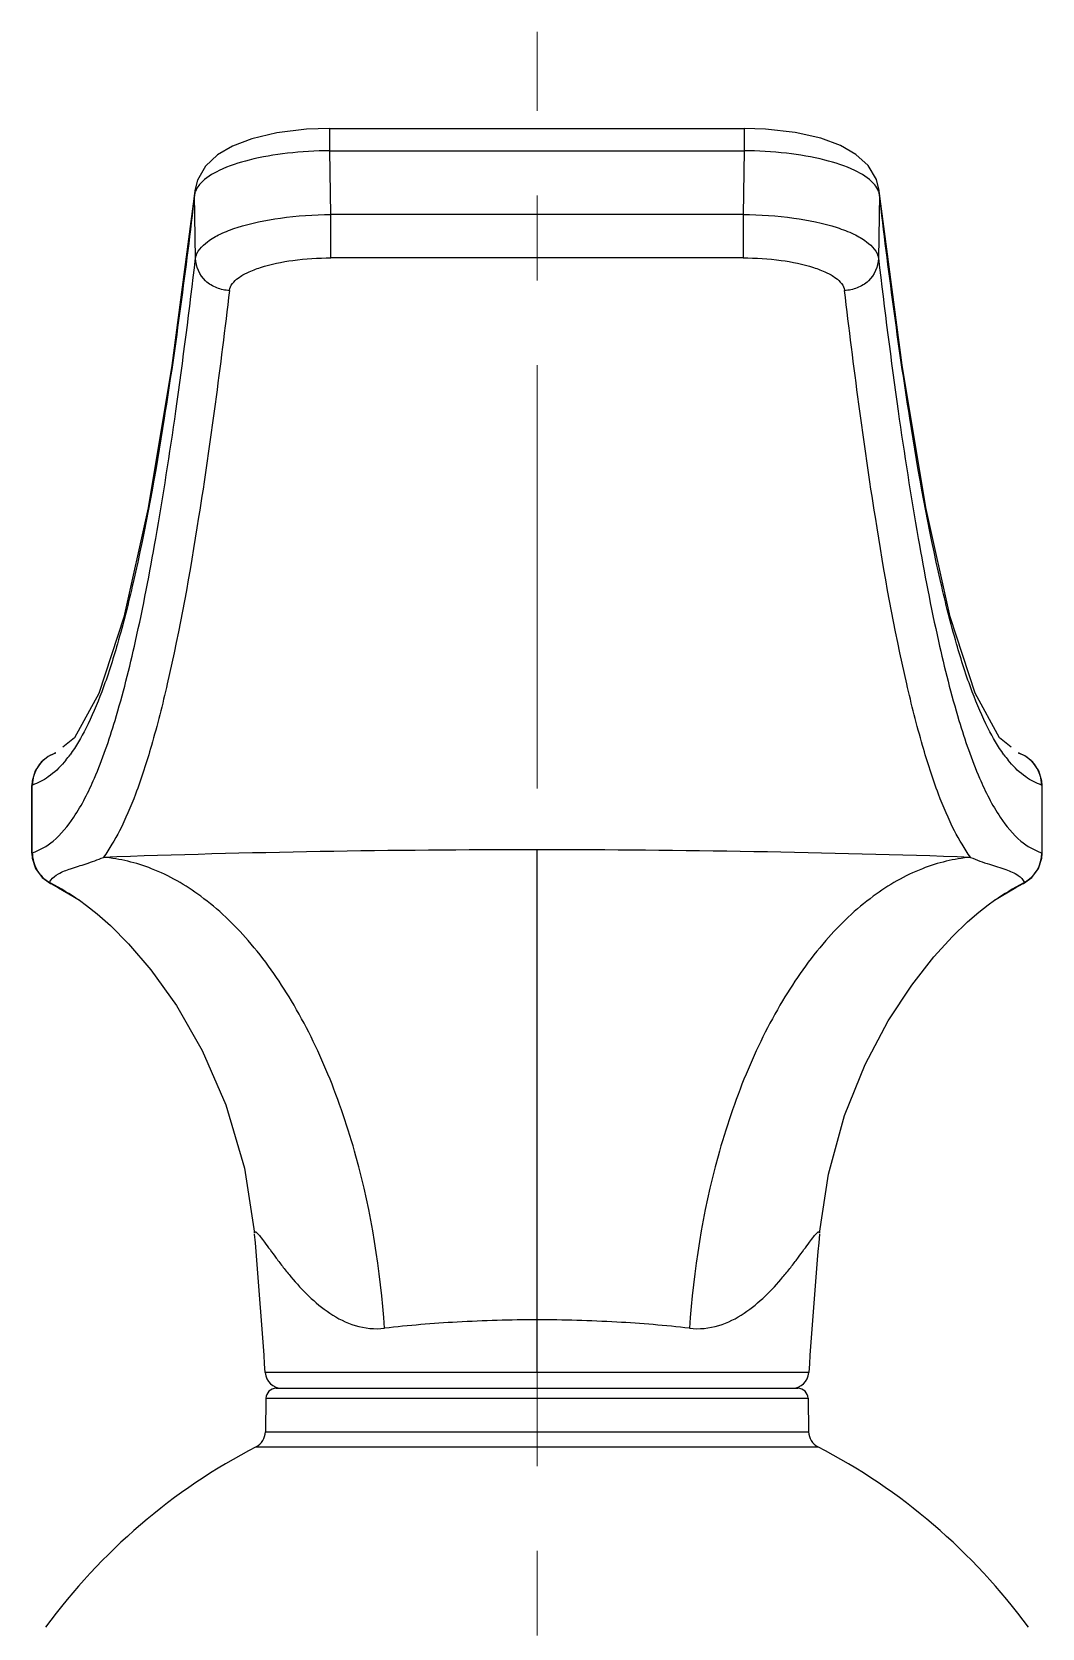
# Model space of a CAD drawing. Extents: x 0 to 790, y 0 to 579.
# Drawn here: x 486.84 to 516.68, y 386.17 to 433.28 of the extents above; entities that cross this region are included whole.
import ezdxf

# ---------------------------------------------------------------- set-up
doc = ezdxf.new("R2010")
doc.units = 0
doc.header["$LTSCALE"] = 10
doc.header["$MEASUREMENT"] = 0
doc.linetypes.add('CENTER', pattern=[2, 1.25, -0.25, 0.25, -0.25])
doc.layers.add('BODY', color=7, linetype='CONTINUOUS')
doc.layers.add('DEF_LAYER_ASSEM_MEMBER', color=7, linetype='CONTINUOUS')

msp = doc.modelspace()

# ---------------------------------------------------------------- linework, layer by layer
at = {"layer": 'BODY', "color": 1, "linetype": 'CENTER', "lineweight": 5}
msp.add_line((501.7599003856094, 250.9502767310283), (501.7599003856094, 433.2837497478283), dxfattribs=at)
at = {"layer": 'DEF_LAYER_ASSEM_MEMBER', "color": 7, "linetype": 'Continuous'}
for p, q in [((495.6464251389093, 430.4354583218283), (507.8733756323093, 430.4354583218283)), ((491.6554833800092, 428.5987873684283), (491.6535649280092, 428.5819109900283)), ((511.8663452959092, 428.5818162496283), (511.8644447136094, 428.5987127200283)), ((512.5406776693094, 423.4427834754283), (511.8653350036093, 428.5823038647283)), ((487.5477393332094, 411.9961774623283), (487.5411540016094, 411.9939803846283)), ((515.9789662512094, 411.9938726067282), (515.9720571917092, 411.9961788639283)), ((486.8432709866092, 411.0406039182283), (486.8432655631093, 411.0404511567282)), ((486.8432655631093, 409.0402320099283), (486.8432655631093, 411.0404511520283)), ((486.8519290142094, 411.1693002117283), (486.8435716719093, 411.0405637940283)), ((516.6763827767093, 411.0404589364283), (516.6677167478092, 411.1715669792283)), ((516.6765352081093, 409.0402449111283), (516.6765352081093, 411.0404381566283)), ((516.6765264809092, 409.0404382159283), (516.6765352081093, 409.0402449490283)), ((487.3964891554092, 408.1429461035283), (487.3978048961094, 408.1422731011283)), ((487.3978048961094, 408.1422731011283), (487.6273848360092, 408.0215609394283)), ((515.9002150426093, 408.0258172504283), (516.1222204515093, 408.1423887955283)), ((516.1222204515093, 408.1423887955283), (516.1245457858092, 408.1435892953282)), ((488.2447385207092, 407.6506620910283), (488.2440262455093, 407.6511290879283)), ((515.2754814799093, 407.6509369451283), (515.2750588225094, 407.6506598248283)), ((493.4173760204094, 397.8190901512283), (493.4173249162091, 397.8196684983283)), ((510.1025117627094, 397.8200794717283), (510.1024361024092, 397.8192170770283)), ((494.0559303523091, 393.2440545574283), (509.4638704189092, 393.2440545574283)), ((493.7547552560093, 392.9492902794283), (493.7374066483094, 391.9553892100283)), ((509.7650455152093, 392.9492902794283), (509.7823941229094, 391.9553892100283))]:
    msp.add_line(p, q, dxfattribs=at)
at = {"layer": 'DEF_LAYER_ASSEM_MEMBER', "color": 9, "linetype": 'Continuous'}
for p, q in [((495.6464251389093, 429.7755944035283), (495.6464251389093, 430.4354580958283)), ((507.8733756323093, 430.4354583218283), (507.8733756323093, 429.7755944035283)), ((495.6743339194093, 427.8948298967283), (495.6464251389093, 429.7755944035283)), ((495.6464251389093, 429.7755944035283), (507.8733756323093, 429.7755944035283)), ((507.8733756323093, 429.7755944035283), (507.8454668518093, 427.8948298967283)), ((491.6535649280092, 428.5819109900283), (491.6488561261094, 428.4777882734283)), ((491.6767673036093, 426.5968622295283), (491.6488561261094, 428.4777882734283)), ((511.8709446451094, 428.4777882734283), (511.8430334676091, 426.5968622295283)), ((511.8709446451094, 428.4777882734283), (511.8663452959092, 428.5818162496283)), ((495.6743339194093, 426.6131308195284), (495.6743339194093, 427.8948298967283)), ((507.8454668518093, 427.8948298967283), (495.6743339194093, 427.8948298967283)), ((507.8454668518093, 427.8948298967283), (507.8454668518093, 426.6131308195284)), ((507.8454668518093, 426.6131308195284), (495.6743339194093, 426.6131308195284)), ((487.8458084066092, 411.7868140175283), (487.7970170444091, 411.7284201902283)), ((515.7230131510094, 411.7281485493283), (515.6738560592094, 411.7869775817283)), ((486.8558028572093, 409.0477609846283), (486.8558028572093, 411.0479869182283)), ((516.6639979140091, 411.0479869182283), (516.6639979140091, 409.0477609846283)), ((501.7599003841092, 409.1405362534283), (501.7599003851092, 393.7114469362283)), ((487.3652231958094, 408.1764747980283), (487.3964891554092, 408.1429461035283)), ((516.1245457858092, 408.1435892953282), (516.1545775755094, 408.1764747984283)), ((509.7878725041091, 393.7114469362283), (493.7319282672092, 393.7114469362283)), ((493.7547552560093, 392.9492902794283), (509.7650455152093, 392.9492902794283)), ((493.7374066483094, 391.9553892100283), (509.7823941229094, 391.9553892100283)), ((493.4678184111094, 391.5203299847283), (510.0519823601094, 391.5203299847283))]:
    msp.add_line(p, q, dxfattribs=at)
at = {"layer": 'DEF_LAYER_ASSEM_MEMBER', "color": 7, "linetype": 'Continuous'}
for points in [[(495.6464728037092, 430.4354376787283), (494.9522848324093, 430.4103960918283), (494.0810079998091, 430.3043959716283), (493.3399294134092, 430.1312509377283), (492.7703473020092, 429.9146529623283), (492.3240418601092, 429.6523396211283), (491.9717674378094, 429.3219766258283), (491.7328166650093, 428.9118442728283), (491.6554833800092, 428.5987873684283)], [(511.8644447136094, 428.5987127200283), (511.7823756768094, 428.9243986325283), (511.5375304108093, 429.3357567634283), (511.1780508578092, 429.6660321313283), (510.7228922770091, 429.9274873302283), (510.1390145331093, 430.1433423419283), (509.3813837866091, 430.3138413527283), (508.5115422433091, 430.4140984073283), (507.8733254637091, 430.4354377231284)], [(491.6544657600093, 428.5823038003282), (490.9780391102095, 423.4354145025283), (490.2778362877093, 419.2382907717283), (489.5554392936092, 416.0125530831284), (488.8181489992094, 413.7582563007282), (488.0963795413093, 412.4460723498283), (487.7567958824093, 412.1676076114283)], [(515.7631957696094, 412.1676793131283), (515.4220284999092, 412.4478188402283), (514.6998663230092, 413.7625487495283), (513.9619880668092, 416.0214451049283), (513.2399520416093, 419.2487863785283), (512.5406776693094, 423.4427834754283)], [(487.5430530503093, 411.9981250714283), (487.5113846707095, 411.9871740262283), (487.3249709349093, 411.8972110643283), (487.1124315448092, 411.7238930202283), (486.9401078242092, 411.4695370955283), (486.8519290142094, 411.1693002117283)], [(516.6677167478092, 411.1715669792283), (516.5780385101093, 411.4732221894283), (516.4035651479094, 411.7280460331284), (516.1892534724093, 411.9006199843283), (516.0032335823093, 411.9890441511283), (515.9770643248094, 411.9980211694283)], [(486.8434180137092, 409.0402959736283), (486.8536888906092, 408.8976539581283), (486.9531107238095, 408.5848029345283), (487.1445455598091, 408.3239230893283), (487.3960622811092, 408.1439587184283)], [(516.1250289487093, 408.1448285128283), (516.3757079625093, 408.3246298353283), (516.5665293502093, 408.5848900119283), (516.6658048447093, 408.8966853522283), (516.6762290805093, 409.0403993527283)], [(487.6273848360092, 408.0215609394283), (488.0541988935092, 407.7723417585283), (488.2447385207092, 407.6506620910283)], [(488.2439903467093, 407.6511525976283), (488.4590406306093, 407.5012218833283), (488.7710876402093, 407.2553156778283), (489.1662099041093, 406.9030492251283), (489.6932374424093, 406.3692730210283), (490.3543489377093, 405.5944729901283), (491.1091331833093, 404.5397210622283), (491.8733864337091, 403.2116645367283), (492.5683730774094, 401.6140915959283), (493.1179932899095, 399.7416534369283), (493.4173760204094, 397.8190901512283)], [(510.1024361024092, 397.8192170770283), (510.3643298574093, 399.5691357057283), (510.8403402354093, 401.3001307105283), (511.4475734507093, 402.8043178144283), (512.1291140909093, 404.0873009038283), (512.8256526570092, 405.1450127938283), (513.4782745330094, 405.9764488932283), (514.0316258621092, 406.5854839545283), (514.4694105325093, 407.0106972033283), (514.8073664827093, 407.3038594076283), (515.0849661591092, 407.5189547335283), (515.2755168754093, 407.6509601446282)], [(515.2750588225094, 407.6506598248283), (515.4699918168094, 407.7750690045283), (515.9002150426093, 408.0258172504283)]]:
    msp.add_lwpolyline(points, dxfattribs=at)
at = {"layer": 'DEF_LAYER_ASSEM_MEMBER', "color": 9, "linetype": 'Continuous'}
for centre, radius, start, end in [((492.1396806229095, 428.4116928633283), 0.4958173815, 160.4629336589005, 162.2146731657003), ((511.3771329244091, 428.4119652987283), 0.4987003796, 17.63786660010043, 19.37996357849806), ((484.8892169207093, 414.1990555285283), 3.8158016617, 320.7894770695015, 323.8165553633964), ((518.6309228538094, 414.1993117391283), 3.8162285197, 216.1825664997981, 219.2070894187015), ((501.5539152738093, 52.50448751192829), 356.6361082277, 89.96690722599949, 92.02437608769641), ((501.8051262774093, 43.25427422962829), 365.886264819, 88.0016345602032, 90.00708212650134), ((515.6625889978093, 409.0489952124283), 1.0014096765, 299.4210056547011, 359.9294032015994), ((481.4938578708093, 397.3587834452283), 12.3083458265, 61.29700324699621, 61.50884397270165), ((481.4780835770093, 397.3307439199284), 12.3405158, 56.75154668349864, 61.29528797520231), ((522.0416987705094, 397.3307750182283), 12.3404796755, 118.7035365934981, 123.2500879156985), ((522.0258832183094, 397.3588883403283), 12.3082251657, 118.4911447760983, 118.7018147622016)]:
    msp.add_arc(centre, radius, start, end, dxfattribs=at)
at = {"layer": 'DEF_LAYER_ASSEM_MEMBER', "color": 7, "linetype": 'Continuous'}
for centre, radius, start, end in [((316.7769861507093, 382.2230406868283), 177.3274795896, 3.714588015299212, 5.036944246600513), ((686.6927217212092, 382.2265371367283), 177.2772654054, 174.9608840166002, 176.2854907697004), ((494.2308638773093, 393.7440545574283), 0.5, 183.7392118534008, 270), ((509.2889368940091, 393.7440545574283), 0.5, 270, 356.2607881465993), ((494.0547095646093, 392.9440545574283), 0.3, 90, 178.9999999999999), ((509.4650912067093, 392.9440545574283), 0.3, 1.000000000000147, 90), ((493.2374828007094, 391.9641154133283), 0.5, 297.4304286391985, 358.9999999999998), ((510.2823179705092, 391.9641154133283), 0.5, 181.0000000000001, 242.5695713608014), ((501.7599003856094, 375.5440545574284), 18, 117.4304286391985, 143.7451494634974), ((501.7599003856094, 375.5440545574284), 18, 36.25485053650262, 62.56957136080147)]:
    msp.add_arc(centre, radius, start, end, dxfattribs=at)
at = {"layer": 'DEF_LAYER_ASSEM_MEMBER', "color": 9, "linetype": 'Continuous'}
for points, start_tangent, end_tangent in [([(495.6464251357093, 429.7755952637283), (494.3875371933093, 429.7019591356283), (493.2613118731092, 429.5017081573283), (492.3776059243094, 429.1943128863283), (491.8210313640093, 428.8116941672283)], (-0.9999946205423765, -0.003280074131534197), (-0.6769465569840836, -0.7360321725219592)), ([(511.7003754856091, 428.8110474283283), (511.1438161994092, 429.1939998858283), (510.2586328136094, 429.5013758351283), (509.1287847476092, 429.7019758391283), (507.8733756378092, 429.7755958836283)], (-0.675075189875716, 0.7377489329129974), (-0.9999946205476743, 0.003280072516414993)), ([(491.8210313640093, 428.8116941672283), (491.7720249820093, 428.7538996204283), (491.6724097564093, 428.5775024322283)], (-0.6769465571293223, -0.7360321723883796), (-0.3343402931099591, -0.9424524223551801)), ([(511.8475763209092, 428.5774496767282), (511.8226480634094, 428.6366088217283), (511.7003754856091, 428.8110474283283)], (-0.3317592622017975, 0.9433640823898899), (-0.675075189899154, 0.7377489328915502)), ([(491.6488082271094, 428.4820371793283), (490.7509521728093, 421.8823597890283), (489.8346016237092, 417.0317116619283), (489.3709767300093, 415.2243516150283), (488.9051252079094, 413.8005291350283), (488.4376741780093, 412.7226306387283), (487.9690684699094, 411.9463112561283)], (-0.1176611968211758, -0.9930537965098409), (-0.590926784334423, -0.8067251920921885)), ([(491.6675595199094, 428.5631410060283), (491.6488561136093, 428.4777891441283)], (-0.3053751285794272, -0.952232130756518), (-0.1163362655763795, -0.9932098838169817)), ([(511.8709446666094, 428.4777897716283), (511.8523897105092, 428.5630714067283)], (-0.1163362717922693, 0.9932098830889045), (-0.3029278992588577, 0.953013477265991)), ([(515.5506922445093, 411.9463626700283), (515.0820916111093, 412.7226961028283), (514.6146456641093, 413.8006055284283), (514.1487992193092, 415.2244343738283), (513.6851794013094, 417.0317941305283), (512.7688388952092, 421.8824175713283), (511.8709925180092, 428.4820340517282)], (-0.5909135391699971, 0.8067348940176), (-0.1176611968985124, 0.9930537965006778)), ([(491.6767672830092, 426.5968636666283), (492.0287452232094, 427.0913881363283), (492.4060909467094, 427.3142424449283), (492.9016971293095, 427.5098336175283), (494.1804652729093, 427.7908548630283), (495.6743339140094, 427.8948313407283)], (0.1163106887270482, 0.9932128793404966), (0.9999946205314333, 0.003280077467799084)), ([(507.8454668549093, 427.8948307311283), (509.3443162747094, 427.7905951317283), (510.6199735213095, 427.5092231720283), (511.1148793275092, 427.3130892650283), (511.4919685948094, 427.0897442181283), (511.8430334795094, 426.5968630599284)], (0.9999946205326863, -0.003280077085814258), (0.1163106840884236, -0.993212879883705)), ([(486.8558109032092, 409.0523524760283), (487.4676279342093, 409.3990500594283), (488.0792326875094, 410.1006745513283), (488.6895985945093, 411.2542586163283), (489.2976990869092, 412.9568349192282), (489.9023153058092, 415.2967963319283), (490.5014592325092, 418.3279765552283), (491.0932140105092, 422.0901200753283), (491.6767165944093, 426.6011736918283)], (0.9497410600321402, 0.3130366095028294), (0.1176266274626154, 0.9930578918229144)), ([(492.6759122651092, 425.6519358713283), (492.3087156608094, 425.7261596193283), (491.9740553258093, 425.9331852161283), (491.6767702941092, 426.5968606651283)], (-0.9999192581556096, 0.012707366742775), (-0.01536925627266602, 0.9998818860053547)), ([(492.6759268090091, 425.6519356902283), (492.9360428803093, 426.0187870125283), (493.2190463627094, 426.1846867077283), (493.5921921284094, 426.3303753140283), (494.5512817733093, 426.5393352574283), (495.6743339194093, 426.6131308246283)], (0.1092031553406198, 0.9940194519543633), (0.9999991187121379, -0.001327620031315405)), ([(507.8454668518093, 426.6131308247283), (508.9685603495093, 426.5393815197283), (509.9275792509093, 426.3303849077283), (510.3006067433093, 426.1846705548283), (510.5836199773094, 426.0187823485282), (510.8438739623093, 425.6519356903283)], (0.9999995921088467, 0.0009032065878398662), (0.1054005705771811, -0.9944298465563093)), ([(511.8430304743092, 426.5968606635283), (511.5457460833093, 425.9331858201283), (511.2110863008093, 425.7261601149283), (510.8438900187093, 425.6519358906284)], (-0.01536981718771312, -0.9998818773833319), (-0.999919235982077, -0.01270911141738177)), ([(511.8430841962092, 426.6011757689283), (512.4265867756094, 422.0901221893283), (513.0183415491092, 418.3279787001283), (513.6174854715091, 415.2967985009283), (514.2221016864091, 412.9568371058283), (514.8302021751092, 411.2542608149283), (515.4405680791092, 410.1006767573283), (516.0521728299093, 409.3990522695283), (516.6639898591093, 409.0523546880283)], (0.1176266275002597, -0.9930578918184556), (0.9497410603878497, -0.3130366084236204)), ([(492.6759122651092, 425.6519358707283), (491.7678418716093, 418.9558892971283), (490.8410874576093, 414.0427252343283), (490.3724801499093, 412.2177795189283), (489.9016773331091, 410.7834624637283), (489.4292971989094, 409.7006061270283), (488.9558202696094, 408.9237833938283)], (-0.1172201707292172, -0.9931059518370702), (-0.5956869402513886, -0.8032167012792616)), ([(514.5639820225092, 408.9237833973283), (514.0905050925094, 409.7006061320283), (513.6181249574092, 410.7834624704283), (513.1473221397093, 412.2177795276283), (512.6787148310093, 414.0427252450283), (511.7519604147092, 418.9558893121282), (510.8438900188094, 425.6519358899283)], (-0.5956869399528532, 0.8032167015006635), (-0.1172201709667401, 0.9931059518090345)), ([(487.5411540016094, 411.9939803846283), (487.2603706337093, 411.8504563170283), (487.0388880373093, 411.6228004188283), (486.9022609779095, 411.3391720045283), (486.8558028572093, 411.0479869181283)], (-0.9475841589150434, -0.3195062781437475), (0.0005552770810908626, -0.9999998458336699)), ([(516.6639979140091, 411.0479869182283), (516.6175648125093, 411.3390918738284), (516.4810104093094, 411.6226575687283), (516.2596405329093, 411.8503042659283), (515.9789662512094, 411.9938726067282)], (0.0005552771242011784, 0.9999998458336457), (-0.9474851765260801, 0.3197996877161433)), ([(487.7970170444091, 411.7284201902283), (487.3264662962092, 411.2917513111283), (486.8558125284094, 411.0524537951283)], (-0.6497628920721348, -0.7601369508753376), (-0.9494955943966218, -0.3137803630270797)), ([(516.6639882589093, 411.0524505070283), (516.1934492751093, 411.2916674194283), (515.7230131510094, 411.7281485493283)], (-0.9494955949216748, 0.3137803614382762), (-0.6498436632132533, 0.7600679005073032)), ([(486.8558028572093, 411.0479872640283), (486.8466061304093, 411.0442466551283), (486.8435716708093, 411.0406034868283)], (-0.9556119454291573, -0.2946282568816195), (0.009112475244036565, -0.9999584805355306)), ([(516.6763827740092, 411.0404999432283), (516.6733069792092, 411.0441979851283), (516.6639979134093, 411.0479858741283)], (0.00951781499122727, 0.9999547045730586), (-0.955611952608258, 0.2946282335965648)), ([(486.8434180084091, 409.0403356559283), (486.8465295831093, 409.0440034928283), (486.8558028578093, 409.0477599432283)], (0.01012450561901967, 0.9999487458794928), (0.9558284509458045, 0.2939251135281638)), ([(486.8558059311094, 409.0477592657283), (486.9875692320093, 408.5572806570283), (487.1478364885093, 408.3417260843283), (487.3630193231093, 408.1808550250283)], (0.001706179710439481, -0.9999985444743387), (0.8744164723396093, -0.485176084428276)), ([(516.6639979142092, 409.0477613292283), (516.6731596585093, 409.0440515206283), (516.6762290804095, 409.0404377975283)], (0.9558284532463971, -0.2939251060467617), (0.01035770123472686, -0.9999463575738111)), ([(487.4054995613092, 408.2441418745283), (487.6263242666093, 408.4312211144283), (487.9872256595092, 408.5824615660283), (488.4423339834093, 408.7276687600283), (488.9549760246093, 408.9176794489283)], (0.5912443482134975, 0.806492480253596), (0.9203388099555524, 0.3911220715960654)), ([(497.2563473680093, 395.0170121520283), (496.4135262129093, 400.0921399913283), (495.5860651478092, 402.5168100963284), (494.5085787496093, 404.6801008015283), (493.2322337117093, 406.4587812677283), (491.8290028966094, 407.7698620719283), (490.3787697465091, 408.5827812730283), (488.9557809859093, 408.9180216192283)], (-0.06540818151105508, 0.9978585920817724), (-0.99666073430497, 0.08165403048642383)), ([(514.5640197853093, 408.9180216192283), (513.1410310247093, 408.5827812730283), (511.6907978746094, 407.7698620719283), (510.2875670595092, 406.4587812677283), (509.0112220216092, 404.6801008015283), (507.9337356235092, 402.5168100963284), (507.1062745584093, 400.0921399913283), (506.2634534032095, 395.0170121520283)], (-0.9966607343045012, -0.08165403049214663), (-0.06540822283066808, -0.9978585893733308)), ([(514.5648273085094, 408.9176783602283), (515.1211202058093, 408.7134476445283), (515.6053606285093, 408.5574583780283), (515.9685841714092, 408.3835596586283), (516.1546587662092, 408.1765251471282)], (0.9203390219167158, -0.3911215728355866), (0.4169409054691264, -0.9089335956749454)), ([(487.3651420050091, 408.1765251471282), (487.4054995613092, 408.2441418745283)], (0.4169409067712416, 0.9089335950776465), (0.5912443479204822, 0.8064924804684069)), ([(493.4175003253092, 397.8190415619283), (493.4189922846094, 397.8532458254283), (493.4311083689092, 397.8666625555283), (493.4539239633093, 397.8594285816283), (493.4873225979095, 397.8320966951283), (493.5834864857093, 397.7235057929283), (493.7144679502094, 397.5543132631283), (493.8748015936094, 397.3375968131284), (494.0593382475092, 397.0861979080283), (494.2661270688093, 396.8132964664283), (494.4947279697094, 396.5311295595283), (495.0192030828093, 395.9686460603282), (495.6436097578094, 395.4609200469283), (496.3898378076092, 395.0988614396283), (497.2563473680093, 395.0170121520283)], (-0.0846967288414259, 0.9964067764339833), (0.9935901864682877, 0.1130422104964052)), ([(506.2634534032095, 395.0170121520283), (507.1297854413092, 395.0984858170283), (507.8758917660093, 395.4604173948283), (508.5001886771092, 395.9682788211283), (509.0246328277094, 396.5307461333283), (509.2532404022093, 396.8129047451283), (509.4600221035093, 397.0857005297283), (509.6446300925093, 397.3371918381283), (509.8049704269092, 397.5543551568283), (509.9359642883092, 397.7235710956284), (510.0322351583093, 397.8316692697283), (510.0656776159092, 397.8588869467283), (510.0885703371093, 397.8663573177283), (510.1008188679093, 397.8534368905283), (510.1024158555092, 397.8196209998283)], (0.993531994132895, -0.1135525280842008), (-0.08368204664683415, -0.996492506278395)), ([(501.7599003851092, 395.2666327125283), (499.4018677568092, 395.1981717095283), (497.2563506707093, 395.0170117268283)], (-0.9999977804269162, -0.002106926966273786), (-0.9932308171370825, -0.1161574099625313)), ([(506.2634501006091, 395.0170117268283), (504.1179591426094, 395.1985209112283), (501.7599003851092, 395.2666327125283)], (-0.9932057110240932, 0.1163718848739911), (-0.9999981312113835, 0.00193328056433783))]:
    msp.add_spline(points, degree=3, dxfattribs=dict(at, start_tangent=start_tangent, end_tangent=end_tangent))

doc.saveas('drawing.dxf')
